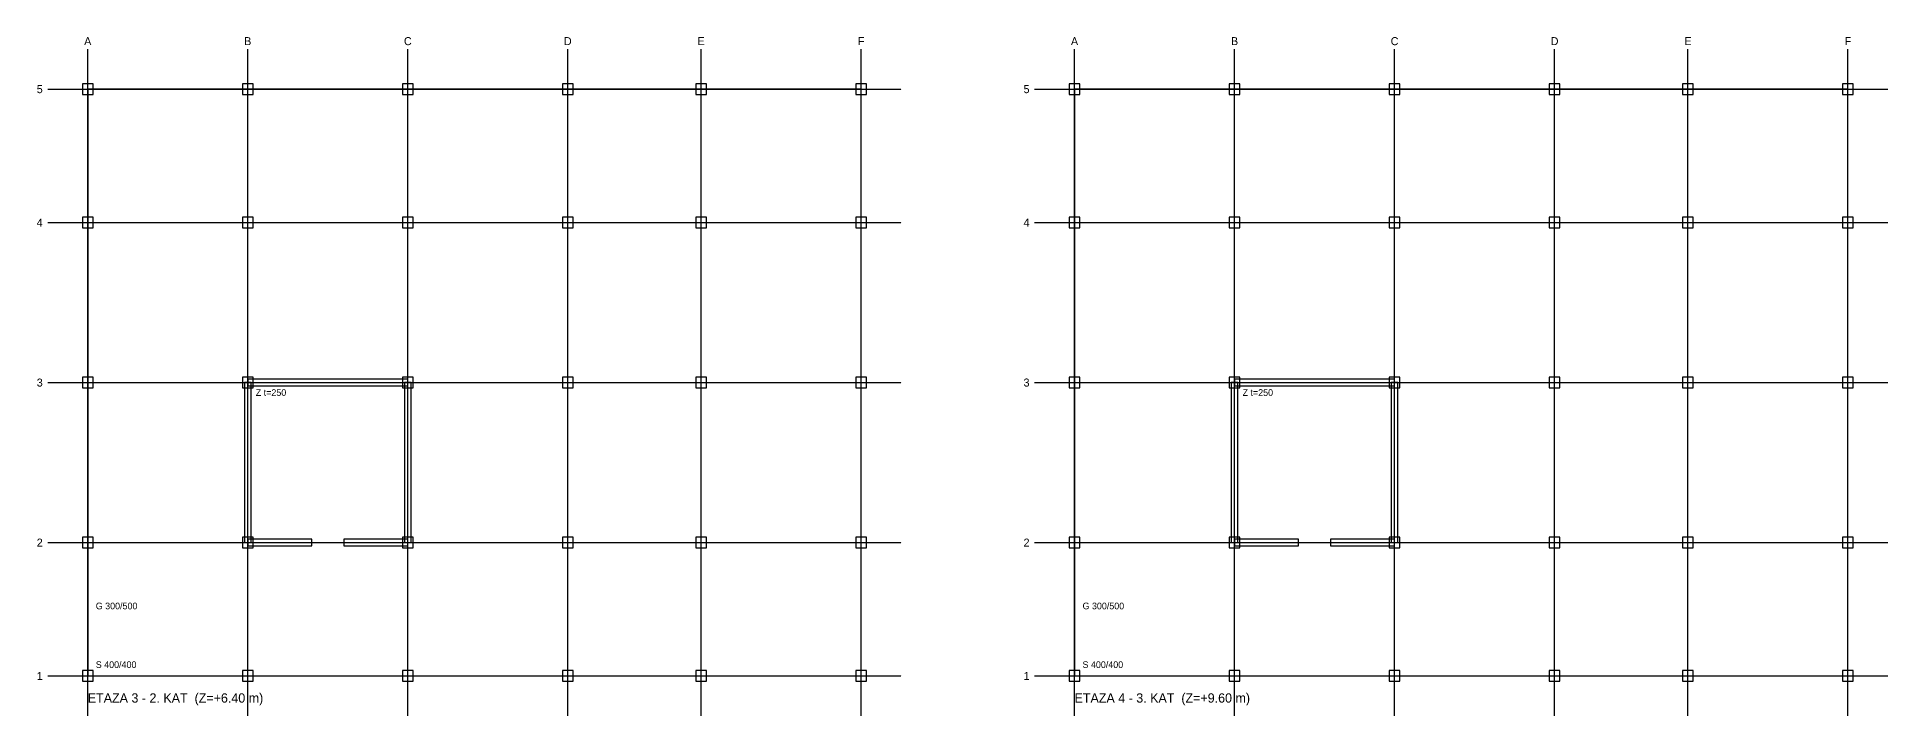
# Model space of a CAD drawing. Header units: millimetres. Extents: x -1902 to 141500, y -3620 to 23954.
# Drawn here: x 72098 to 141500, y -1500 to 23954 of the extents above; entities that cross this region are included whole.
import ezdxf
from ezdxf.enums import TextEntityAlignment as Align

# ---------------------------------------------------------------- set-up
doc = ezdxf.new("R2010")
doc.units = ezdxf.units.MM
doc.linetypes.add('DASHDOT', pattern=[3.556, 2.54, -0.508, 0, -0.508])
for name, color, linetype in [('GREDA', 3, 'Continuous'), ('KOTE', 2, 'Continuous'), ('OSI', 8, 'Continuous'), ('PLOCA', 4, 'Continuous'), ('STUP', 1, 'Continuous'), ('TEKST', 7, 'Continuous'), ('ZID', 5, 'Continuous')]:
    doc.layers.add(name, color=color, linetype=linetype)

msp = doc.modelspace()

# ---------------------------------------------------------------- linework, layer by layer
at = {"layer": 'GREDA'}
for p, q in [((74000, 22000), (80000, 22000)), ((74000, 17000), (74000, 22000)), ((80000, 22000), (86000, 22000)), ((80000, 17000), (80000, 22000)), ((86000, 22000), (92000, 22000)), ((86000, 17000), (86000, 22000)), ((92000, 22000), (97000, 22000)), ((92000, 17000), (92000, 22000)), ((97000, 22000), (103000, 22000)), ((97000, 17000), (97000, 22000)), ((103000, 17000), (103000, 22000)), ((111000, 22000), (117000, 22000)), ((111000, 17000), (111000, 22000)), ((117000, 22000), (123000, 22000)), ((117000, 17000), (117000, 22000)), ((123000, 22000), (129000, 22000)), ((123000, 17000), (123000, 22000)), ((129000, 22000), (134000, 22000)), ((129000, 17000), (129000, 22000)), ((134000, 22000), (140000, 22000)), ((134000, 17000), (134000, 22000)), ((140000, 17000), (140000, 22000)), ((74000, 17000), (80000, 17000)), ((74000, 11000), (74000, 17000)), ((80000, 17000), (86000, 17000)), ((80000, 11000), (80000, 17000)), ((86000, 17000), (92000, 17000)), ((86000, 11000), (86000, 17000)), ((92000, 17000), (97000, 17000)), ((92000, 11000), (92000, 17000)), ((97000, 17000), (103000, 17000)), ((97000, 11000), (97000, 17000)), ((103000, 11000), (103000, 17000)), ((111000, 17000), (117000, 17000)), ((111000, 11000), (111000, 17000)), ((117000, 17000), (123000, 17000)), ((117000, 11000), (117000, 17000)), ((123000, 17000), (129000, 17000)), ((123000, 11000), (123000, 17000)), ((129000, 17000), (134000, 17000)), ((129000, 11000), (129000, 17000)), ((134000, 17000), (140000, 17000)), ((134000, 11000), (134000, 17000)), ((140000, 11000), (140000, 17000)), ((74000, 11000), (80000, 11000)), ((74000, 5000), (74000, 11000)), ((80000, 11000), (86000, 11000)), ((80000, 5000), (80000, 11000)), ((86000, 11000), (92000, 11000)), ((86000, 5000), (86000, 11000)), ((92000, 11000), (97000, 11000)), ((92000, 5000), (92000, 11000)), ((97000, 11000), (103000, 11000)), ((97000, 5000), (97000, 11000)), ((103000, 5000), (103000, 11000)), ((111000, 11000), (117000, 11000)), ((111000, 5000), (111000, 11000)), ((117000, 11000), (123000, 11000)), ((117000, 5000), (117000, 11000)), ((123000, 11000), (129000, 11000)), ((123000, 5000), (123000, 11000)), ((129000, 11000), (134000, 11000)), ((129000, 5000), (129000, 11000)), ((134000, 11000), (140000, 11000)), ((134000, 5000), (134000, 11000)), ((140000, 5000), (140000, 11000)), ((74000, 5000), (80000, 5000)), ((74000, 0), (74000, 5000)), ((80000, 5000), (86000, 5000)), ((80000, 0), (80000, 5000)), ((86000, 5000), (92000, 5000)), ((86000, 0), (86000, 5000)), ((92000, 5000), (97000, 5000)), ((92000, 0), (92000, 5000)), ((97000, 5000), (103000, 5000)), ((97000, 0), (97000, 5000)), ((103000, 0), (103000, 5000)), ((111000, 5000), (117000, 5000)), ((111000, 0), (111000, 5000)), ((117000, 5000), (123000, 5000)), ((117000, 0), (117000, 5000)), ((123000, 5000), (129000, 5000)), ((123000, 0), (123000, 5000)), ((129000, 5000), (134000, 5000)), ((129000, 0), (129000, 5000)), ((134000, 5000), (140000, 5000)), ((134000, 0), (134000, 5000)), ((140000, 0), (140000, 5000)), ((74000, 0), (80000, 0)), ((80000, 0), (86000, 0)), ((86000, 0), (92000, 0)), ((92000, 0), (97000, 0)), ((97000, 0), (103000, 0)), ((111000, 0), (117000, 0)), ((117000, 0), (123000, 0)), ((123000, 0), (129000, 0)), ((129000, 0), (134000, 0)), ((134000, 0), (140000, 0))]:
    msp.add_line(p, q, dxfattribs=at)
at = {"layer": 'OSI', "linetype": 'DASHDOT'}
for p, q in [((74000, -1500), (74000, 23500)), ((80000, -1500), (80000, 23500)), ((86000, -1500), (86000, 23500)), ((92000, -1500), (92000, 23500)), ((97000, -1500), (97000, 23500)), ((103000, -1500), (103000, 23500)), ((111000, -1500), (111000, 23500)), ((117000, -1500), (117000, 23500)), ((123000, -1500), (123000, 23500)), ((129000, -1500), (129000, 23500)), ((134000, -1500), (134000, 23500)), ((140000, -1500), (140000, 23500)), ((72500, 22000), (104500, 22000)), ((109500, 22000), (141500, 22000)), ((72500, 17000), (104500, 17000)), ((109500, 17000), (141500, 17000)), ((72500, 11000), (104500, 11000)), ((109500, 11000), (141500, 11000)), ((72500, 5000), (104500, 5000)), ((109500, 5000), (141500, 5000)), ((72500, 0), (104500, 0)), ((109500, 0), (141500, 0))]:
    msp.add_line(p, q, dxfattribs=at)
at = {"layer": 'PLOCA'}
for points in [[(74000, 0), (103000, 0), (103000, 22000), (74000, 22000)], [(111000, 0), (140000, 0), (140000, 22000), (111000, 22000)]]:
    msp.add_lwpolyline(points, close=True, dxfattribs=at)
at = {"layer": 'STUP'}
for points in [[(73800, 21800), (74200, 21800), (74200, 22200), (73800, 22200)], [(79800, 21800), (80200, 21800), (80200, 22200), (79800, 22200)], [(85800, 21800), (86200, 21800), (86200, 22200), (85800, 22200)], [(91800, 21800), (92200, 21800), (92200, 22200), (91800, 22200)], [(96800, 21800), (97200, 21800), (97200, 22200), (96800, 22200)], [(102800, 21800), (103200, 21800), (103200, 22200), (102800, 22200)], [(110800, 21800), (111200, 21800), (111200, 22200), (110800, 22200)], [(116800, 21800), (117200, 21800), (117200, 22200), (116800, 22200)], [(122800, 21800), (123200, 21800), (123200, 22200), (122800, 22200)], [(128800, 21800), (129200, 21800), (129200, 22200), (128800, 22200)], [(133800, 21800), (134200, 21800), (134200, 22200), (133800, 22200)], [(139800, 21800), (140200, 21800), (140200, 22200), (139800, 22200)], [(73800, 16800), (74200, 16800), (74200, 17200), (73800, 17200)], [(79800, 16800), (80200, 16800), (80200, 17200), (79800, 17200)], [(85800, 16800), (86200, 16800), (86200, 17200), (85800, 17200)], [(91800, 16800), (92200, 16800), (92200, 17200), (91800, 17200)], [(96800, 16800), (97200, 16800), (97200, 17200), (96800, 17200)], [(102800, 16800), (103200, 16800), (103200, 17200), (102800, 17200)], [(110800, 16800), (111200, 16800), (111200, 17200), (110800, 17200)], [(116800, 16800), (117200, 16800), (117200, 17200), (116800, 17200)], [(122800, 16800), (123200, 16800), (123200, 17200), (122800, 17200)], [(128800, 16800), (129200, 16800), (129200, 17200), (128800, 17200)], [(133800, 16800), (134200, 16800), (134200, 17200), (133800, 17200)], [(139800, 16800), (140200, 16800), (140200, 17200), (139800, 17200)], [(73800, 10800), (74200, 10800), (74200, 11200), (73800, 11200)], [(79800, 10800), (80200, 10800), (80200, 11200), (79800, 11200)], [(85800, 10800), (86200, 10800), (86200, 11200), (85800, 11200)], [(91800, 10800), (92200, 10800), (92200, 11200), (91800, 11200)], [(96800, 10800), (97200, 10800), (97200, 11200), (96800, 11200)], [(102800, 10800), (103200, 10800), (103200, 11200), (102800, 11200)], [(110800, 10800), (111200, 10800), (111200, 11200), (110800, 11200)], [(116800, 10800), (117200, 10800), (117200, 11200), (116800, 11200)], [(122800, 10800), (123200, 10800), (123200, 11200), (122800, 11200)], [(128800, 10800), (129200, 10800), (129200, 11200), (128800, 11200)], [(133800, 10800), (134200, 10800), (134200, 11200), (133800, 11200)], [(139800, 10800), (140200, 10800), (140200, 11200), (139800, 11200)], [(73800, 4800), (74200, 4800), (74200, 5200), (73800, 5200)], [(79800, 4800), (80200, 4800), (80200, 5200), (79800, 5200)], [(85800, 4800), (86200, 4800), (86200, 5200), (85800, 5200)], [(91800, 4800), (92200, 4800), (92200, 5200), (91800, 5200)], [(96800, 4800), (97200, 4800), (97200, 5200), (96800, 5200)], [(102800, 4800), (103200, 4800), (103200, 5200), (102800, 5200)], [(110800, 4800), (111200, 4800), (111200, 5200), (110800, 5200)], [(116800, 4800), (117200, 4800), (117200, 5200), (116800, 5200)], [(122800, 4800), (123200, 4800), (123200, 5200), (122800, 5200)], [(128800, 4800), (129200, 4800), (129200, 5200), (128800, 5200)], [(133800, 4800), (134200, 4800), (134200, 5200), (133800, 5200)], [(139800, 4800), (140200, 4800), (140200, 5200), (139800, 5200)], [(73800, -200), (74200, -200), (74200, 200), (73800, 200)], [(79800, -200), (80200, -200), (80200, 200), (79800, 200)], [(85800, -200), (86200, -200), (86200, 200), (85800, 200)], [(91800, -200), (92200, -200), (92200, 200), (91800, 200)], [(96800, -200), (97200, -200), (97200, 200), (96800, 200)], [(102800, -200), (103200, -200), (103200, 200), (102800, 200)], [(110800, -200), (111200, -200), (111200, 200), (110800, 200)], [(116800, -200), (117200, -200), (117200, 200), (116800, 200)], [(122800, -200), (123200, -200), (123200, 200), (122800, 200)], [(128800, -200), (129200, -200), (129200, 200), (128800, 200)], [(133800, -200), (134200, -200), (134200, 200), (133800, 200)], [(139800, -200), (140200, -200), (140200, 200), (139800, 200)]]:
    msp.add_lwpolyline(points, close=True, dxfattribs=at)
at = {"layer": 'ZID'}
for points in [[(80000, 10875), (86000, 10875), (86000, 11125), (80000, 11125)], [(117000, 10875), (123000, 10875), (123000, 11125), (117000, 11125)], [(79875, 5000), (80125, 5000), (80125, 11000), (79875, 11000)], [(85875, 5000), (86125, 5000), (86125, 11000), (85875, 11000)], [(116875, 5000), (117125, 5000), (117125, 11000), (116875, 11000)], [(122875, 5000), (123125, 5000), (123125, 11000), (122875, 11000)], [(80000, 4875), (82400, 4875), (82400, 5125), (80000, 5125)], [(83600, 4875), (86000, 4875), (86000, 5125), (83600, 5125)], [(117000, 4875), (119400, 4875), (119400, 5125), (117000, 5125)], [(120600, 4875), (123000, 4875), (123000, 5125), (120600, 5125)]]:
    msp.add_lwpolyline(points, close=True, dxfattribs=at)

# ---------------------------------------------------------------- texts
at = {"layer": 'KOTE'}
for s, p in [('Z t=250', (80300, 10500)), ('Z t=250', (117300, 10500)), ('G 300/500', (74300, 2500)), ('G 300/500', (111300, 2500)), ('S 400/400', (74300, 300)), ('S 400/400', (111300, 300))]:
    msp.add_text(s, height=250, dxfattribs=at).set_placement(p)
at = {"layer": 'OSI'}
for s, p in [('A', (74000, 23800)), ('B', (80000, 23800)), ('C', (86000, 23800)), ('D', (92000, 23800)), ('E', (97000, 23800)), ('F', (103000, 23800)), ('A', (111000, 23800)), ('B', (117000, 23800)), ('C', (123000, 23800)), ('D', (129000, 23800)), ('E', (134000, 23800)), ('F', (140000, 23800)), ('5', (72200, 22000)), ('5', (109200, 22000)), ('4', (72200, 17000)), ('4', (109200, 17000)), ('3', (72200, 11000)), ('3', (109200, 11000)), ('2', (72200, 5000)), ('2', (109200, 5000)), ('1', (72200, 0)), ('1', (109200, 0))]:
    msp.add_text(s, height=300, dxfattribs=at).set_placement(p, align=Align.MIDDLE_CENTER)
at = {"layer": 'TEKST'}
for s, p in [('ETAZA 3 - 2. KAT  (Z=+6.40 m)', (74000, -1000)), ('ETAZA 4 - 3. KAT  (Z=+9.60 m)', (111000, -1000))]:
    msp.add_text(s, height=350, dxfattribs=at).set_placement(p)

doc.saveas('drawing.dxf')
